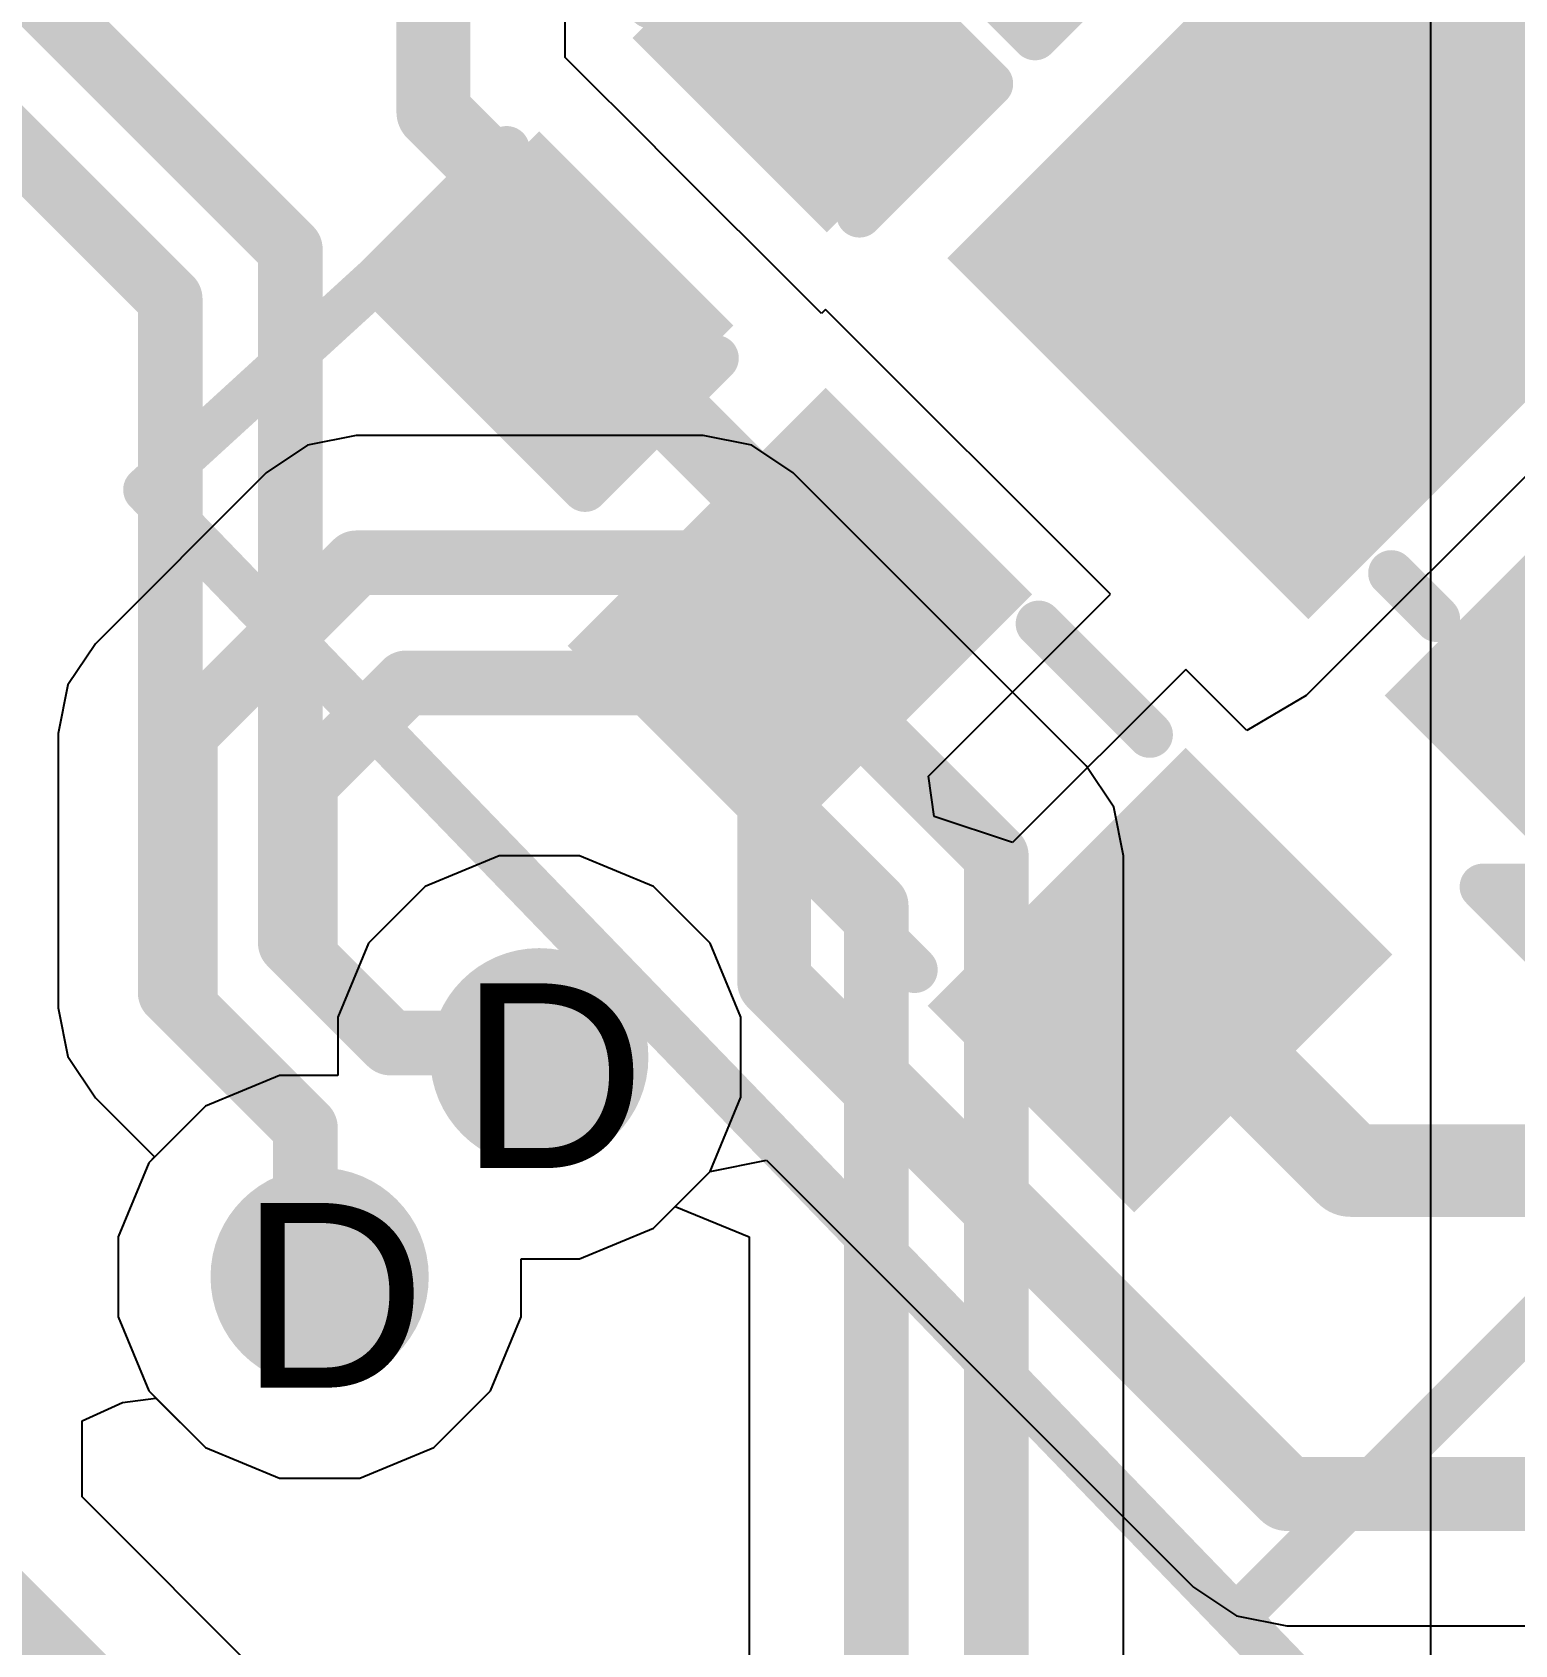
# Model space of a CAD drawing. Header units: inches. Extents: x -11 to 5428, y 0 to 5423.
# Drawn here: x 205.681 to 209.756, y 30.86 to 35.294 of the extents above; entities that cross this region are included whole.
import ezdxf

# ---------------------------------------------------------------- set-up
doc = ezdxf.new("R2010")
doc.units = ezdxf.units.IN
for name, color, linetype in [('Bottom Layer', 5, 'Continuous'), ('Drill Drawing', 1, 'Continuous'), ('GND', 16, 'Continuous'), ('PWR', 76, 'Continuous'), ('Top Layer', 1, 'Continuous'), ('Top Overlay', 2, 'Continuous'), ('Top Paste', 8, 'Continuous'), ('Top Solder', 216, 'Continuous'), ('Via Holes', 16, 'Continuous')]:
    doc.layers.add(name, color=color, linetype=linetype)
doc.styles.add('Arial', font='', dxfattribs={"height": 0.2})
doc.styles.get('Arial').set_extended_font_data('Arial')

# ---------------------------------------------------------------- blocks, each defined once
blk = doc.blocks.new('C___0402_319')
at = {"layer": 'Top Layer'}
for points in [[(-0.69846952, -0.31750508), (-0.69846952, 0.31749492), (-0.2412695199999999, 0.31749492), (-0.24126952, -0.31750508)], [(0.24129492, -0.31750508), (0.24129492, 0.31749492), (0.69849492, 0.31749492), (0.69849492, -0.31750508)]]:
    blk.add_hatch(color=1, dxfattribs=at).paths.add_polyline_path(points)
at = {"layer": 'Top Paste'}
for points in [[(-0.69846952, -0.31750508), (-0.69846952, 0.31749492), (-0.2412695199999999, 0.31749492), (-0.24126952, -0.31750508)], [(0.24129492, -0.31750508), (0.24129492, 0.31749492), (0.69849492, 0.31749492), (0.69849492, -0.31750508)]]:
    blk.add_hatch(color=8, dxfattribs=at).paths.add_polyline_path(points)
at = {"layer": 'Top Solder'}
for points in [[(-0.7584694, -0.3775049599999999), (-0.7584694, 0.3774948), (-0.18126964, 0.3774948), (-0.18126964, -0.3775049599999999)], [(0.1812950399999999, -0.3775049599999999), (0.18129504, 0.3774948), (0.7584947999999999, 0.3774948), (0.7584947999999999, -0.3775049599999999)]]:
    blk.add_hatch(color=216, dxfattribs=at).paths.add_polyline_path(points)
at = {"layer": 'Top Overlay'}
for points in [[(-0.7874127, 0.40640508, 0.127, 0.127, 0), (-0.27941778, 0.40640508, 0.127, 0.127, 0)], [(-0.7874127, 0.40640508, 0.127, 0.127, 0), (-0.7874127, -0.40641524, 0.127, 0.127, 0)], [(0.27940508, 0.40636952, 0.127, 0.127, 0), (0.78740254, 0.40636952, 0.127, 0.127, 0)], [(0.78740254, 0.40636952, 0.127, 0.127, 0), (0.78740254, -0.40637968, 0.127, 0.127, 0)], [(-0.7874127, -0.40641524, 0.127, 0.127, 0), (-0.27941778, -0.40641524, 0.127, 0.127, 0)], [(0.27940508, -0.40637968, 0.127, 0.127, 0), (0.78740254, -0.40637968, 0.127, 0.127, 0)]]:
    blk.add_lwpolyline(points, format="xyseb", dxfattribs=at)
for points in [[(-0.8191627, 0.40640508, 0.0635, 0.0635, 1), (-0.7556626999999999, 0.40640508, 0.0635, 0.0635, 1)], [(-0.8191627, 0.40640508, 0.0635, 0.0635, 1), (-0.7556626999999999, 0.40640508, 0.0635, 0.0635, 1)], [(-0.3111677799999999, 0.40640508, 0.0635, 0.0635, 1), (-0.24766778, 0.40640508, 0.0635, 0.0635, 1)], [(0.24765508, 0.40636952, 0.0635, 0.0635, 1), (0.31115508, 0.40636952, 0.0635, 0.0635, 1)], [(0.75565254, 0.40636952, 0.0635, 0.0635, 1), (0.8191525399999998, 0.40636952, 0.0635, 0.0635, 1)], [(0.75565254, 0.40636952, 0.0635, 0.0635, 1), (0.8191525399999998, 0.40636952, 0.0635, 0.0635, 1)], [(-0.8191627, -0.40641524, 0.0635, 0.0635, 1), (-0.7556626999999999, -0.40641524, 0.0635, 0.0635, 1)], [(-0.8191627, -0.40641524, 0.0635, 0.0635, 1), (-0.7556626999999999, -0.40641524, 0.0635, 0.0635, 1)], [(-0.3111677799999999, -0.40641524, 0.0635, 0.0635, 1), (-0.24766778, -0.40641524, 0.0635, 0.0635, 1)], [(0.24765508, -0.40637968, 0.0635, 0.0635, 1), (0.31115508, -0.40637968, 0.0635, 0.0635, 1)], [(0.75565254, -0.40637968, 0.0635, 0.0635, 1), (0.8191525399999998, -0.40637968, 0.0635, 0.0635, 1)], [(0.75565254, -0.40637968, 0.0635, 0.0635, 1), (0.8191525399999998, -0.40637968, 0.0635, 0.0635, 1)]]:
    blk.add_lwpolyline(points, format="xyseb", close=True, dxfattribs=at)
blk = doc.blocks.new('C___0402_326')
at = {"layer": 'Top Layer'}
for points in [[(-0.6984847599999999, -0.31752032), (-0.6984847599999999, 0.31747968), (-0.2412847599999999, 0.31747968), (-0.24128476, -0.31752032)], [(0.24131778, -0.31748476), (0.24131778, 0.31751524), (0.69851778, 0.31751524), (0.69851778, -0.31748476)]]:
    blk.add_hatch(color=1, dxfattribs=at).paths.add_polyline_path(points)
at = {"layer": 'Top Paste'}
for points in [[(-0.6984847599999999, -0.31752032), (-0.6984847599999999, 0.31747968), (-0.2412847599999999, 0.31747968), (-0.24128476, -0.31752032)], [(0.24131778, -0.31748476), (0.24131778, 0.31751524), (0.69851778, 0.31751524), (0.69851778, -0.31748476)]]:
    blk.add_hatch(color=8, dxfattribs=at).paths.add_polyline_path(points)
at = {"layer": 'Top Solder'}
for points in [[(-0.7584846399999999, -0.3775202), (-0.7584846399999999, 0.37747956), (-0.18128488, 0.37747956), (-0.18128488, -0.3775202)], [(0.1813178999999999, -0.37748464), (0.1813179, 0.37751512), (0.75851766, 0.37751512), (0.75851766, -0.37748464)]]:
    blk.add_hatch(color=216, dxfattribs=at).paths.add_polyline_path(points)
at = {"layer": 'Top Overlay'}
for points in [[(-0.7873898399999999, 0.4064254, 0.127, 0.127, 0), (-0.27939492, 0.4064254, 0.127, 0.127, 0)], [(-0.7873898399999999, 0.4064254, 0.127, 0.127, 0), (-0.7873898399999999, -0.40639492, 0.127, 0.127, 0)], [(0.27942794, 0.4063898399999999, 0.127, 0.127, 0), (0.78742286, 0.4063898399999999, 0.127, 0.127, 0)], [(0.78742286, 0.4063898399999999, 0.127, 0.127, 0), (0.7873872999999999, -0.40639492, 0.127, 0.127, 0)], [(-0.7873898399999999, -0.40639492, 0.127, 0.127, 0), (-0.27939492, -0.40639492, 0.127, 0.127, 0)], [(0.27939238, -0.40639492, 0.127, 0.127, 0), (0.7873872999999999, -0.40639492, 0.127, 0.127, 0)]]:
    blk.add_lwpolyline(points, format="xyseb", dxfattribs=at)
for points in [[(-0.8191398400000001, 0.4064254, 0.0635, 0.0635, 1), (-0.75563984, 0.4064254, 0.0635, 0.0635, 1)], [(-0.8191398400000001, 0.4064254, 0.0635, 0.0635, 1), (-0.75563984, 0.4064254, 0.0635, 0.0635, 1)], [(-0.31114492, 0.4064254, 0.0635, 0.0635, 1), (-0.24764492, 0.4064254, 0.0635, 0.0635, 1)], [(0.24767794, 0.4063898399999999, 0.0635, 0.0635, 1), (0.31117794, 0.4063898399999999, 0.0635, 0.0635, 1)], [(0.75567286, 0.4063898399999999, 0.0635, 0.0635, 1), (0.8191728599999999, 0.4063898399999999, 0.0635, 0.0635, 1)], [(0.75567286, 0.4063898399999999, 0.0635, 0.0635, 1), (0.8191728599999999, 0.4063898399999999, 0.0635, 0.0635, 1)], [(-0.8191398400000001, -0.40639492, 0.0635, 0.0635, 1), (-0.75563984, -0.40639492, 0.0635, 0.0635, 1)], [(-0.8191398400000001, -0.40639492, 0.0635, 0.0635, 1), (-0.75563984, -0.40639492, 0.0635, 0.0635, 1)], [(-0.31114492, -0.40639492, 0.0635, 0.0635, 1), (-0.24764492, -0.40639492, 0.0635, 0.0635, 1)], [(0.24764238, -0.40639492, 0.0635, 0.0635, 1), (0.31114238, -0.40639492, 0.0635, 0.0635, 1)], [(0.7556373, -0.40639492, 0.0635, 0.0635, 1), (0.8191373, -0.40639492, 0.0635, 0.0635, 1)], [(0.7556373, -0.40639492, 0.0635, 0.0635, 1), (0.8191373, -0.40639492, 0.0635, 0.0635, 1)]]:
    blk.add_lwpolyline(points, format="xyseb", close=True, dxfattribs=at)
blk = doc.blocks.new('IND_0603__1608_M_______330')
at = {"layer": 'Top Layer'}
for points in [[(-1.00001832, 0.39999031), (-0.40001952, 0.39999031), (-0.40001952, -0.40001063), (-1.00001832, -0.40001063)], [(0.40000174, 0.40002841), (1.00000054, 0.40002841), (1.00000054, -0.3999725299999999), (0.40000174, -0.3999725299999999)]]:
    blk.add_hatch(color=1, dxfattribs=at).paths.add_polyline_path(points)
at = {"layer": 'Top Paste'}
for points in [[(-1.00001832, 0.39999031), (-0.40001952, 0.39999031), (-0.40001952, -0.40001063), (-1.00001832, -0.40001063)], [(0.40000174, 0.40002841), (1.00000054, 0.40002841), (1.00000054, -0.3999725299999999), (0.40000174, -0.3999725299999999)]]:
    blk.add_hatch(color=8, dxfattribs=at).paths.add_polyline_path(points)
at = {"layer": 'Top Solder'}
for points in [[(-1.10161832, 0.50159031), (-0.29841952, 0.50159031), (-0.29841952, -0.50161063), (-1.10161832, -0.50161063)], [(0.29840174, 0.50162841), (1.10160054, 0.50162841), (1.10160054, -0.5015725299999999), (0.29840174, -0.5015725299999999)]]:
    blk.add_hatch(color=216, dxfattribs=at).paths.add_polyline_path(points)
at = {"layer": 'Top Overlay'}
for points in [[(0.22861016, 0.4571949199999999, 0.127, 0.127, 0), (-0.20319746, 0.4572304799999999, 0.127, 0.127, 0)], [(0.22861016, -0.4572127, 0.127, 0.127, 0), (-0.20319746, -0.4571746, 0.127, 0.127, 0)]]:
    blk.add_lwpolyline(points, format="xyseb", dxfattribs=at)
for points in [[(-0.23494746, 0.4572304799999999, 0.0635, 0.0635, 1), (-0.17144746, 0.4572304799999999, 0.0635, 0.0635, 1)], [(0.19686016, 0.4571949199999999, 0.0635, 0.0635, 1), (0.26036016, 0.4571949199999999, 0.0635, 0.0635, 1)], [(-0.23494746, -0.4571746, 0.0635, 0.0635, 1), (-0.17144746, -0.4571746, 0.0635, 0.0635, 1)], [(0.19686016, -0.4572127, 0.0635, 0.0635, 1), (0.26036016, -0.4572127, 0.0635, 0.0635, 1)]]:
    blk.add_lwpolyline(points, format="xyseb", close=True, dxfattribs=at)
blk = doc.blocks.new('SMD3225_4P_365')
at = {"layer": 'Top Layer'}
for points in [[(-1.79997227, 1.44999329), (-0.3999725299999999, 1.44999329), (-0.3999725299999999, 0.24999315), (-1.79997227, 0.24999315)], [(-1.79997227, -0.25000331), (-0.3999725299999999, -0.25000331), (-0.3999725299999999, -1.45000345), (-1.79997227, -1.45000345)]]:
    blk.add_hatch(color=1, dxfattribs=at).paths.add_polyline_path(points)
at = {"layer": 'Top Paste'}
for points in [[(-1.79997227, 1.44999329), (-0.3999725299999999, 1.44999329), (-0.3999725299999999, 0.24999315), (-1.79997227, 0.24999315)], [(-1.79997227, -0.25000331), (-0.3999725299999999, -0.25000331), (-0.3999725299999999, -1.45000345), (-1.79997227, -1.45000345)]]:
    blk.add_hatch(color=8, dxfattribs=at).paths.add_polyline_path(points)
at = {"layer": 'Top Solder'}
for points in [[(-1.90157227, 1.55159329), (-0.29837253, 1.55159329), (-0.29837253, 0.14839315), (-1.90157227, 0.14839315)], [(-1.90157227, -0.14840331), (-0.29837253, -0.14840331), (-0.29837253, -1.55160345), (-1.90157227, -1.55160345)]]:
    blk.add_hatch(color=216, dxfattribs=at).paths.add_polyline_path(points)
at = {"layer": 'Top Overlay'}
for points in [[(-1.651, 0.07618222, 0.127, 0.127, 0), (-1.651, -0.1016254, 0.127, 0.127, 0)], [(-2.08277206, -0.7112050799999999, 0.127, 0.127, 0), (-2.08280762, -0.9652025399999999, 0.127, 0.127, 0)], [(-2.08277206, -0.7112050799999999, 0.127, 0.127, 0), (-1.95578984, -0.8381873, 0.127, 0.127, 0)]]:
    blk.add_lwpolyline(points, format="xyseb", dxfattribs=at)
for points in [[(-1.68275, 0.07618222, 0.0635, 0.0635, 1), (-1.61925, 0.07618222, 0.0635, 0.0635, 1)], [(-1.68275, -0.1016254, 0.0635, 0.0635, 1), (-1.61925, -0.1016254, 0.0635, 0.0635, 1)], [(-2.11452206, -0.7112050799999999, 0.0635, 0.0635, 1), (-2.05102206, -0.7112050799999999, 0.0635, 0.0635, 1)], [(-2.11452206, -0.7112050799999999, 0.0635, 0.0635, 1), (-2.05102206, -0.7112050799999999, 0.0635, 0.0635, 1)]]:
    blk.add_lwpolyline(points, format="xyseb", close=True, dxfattribs=at)

msp = doc.modelspace()

# ---------------------------------------------------------------- hatches: boundary and pattern name
at = {"layer": 'Bottom Layer'}
h = msp.add_hatch(color=5, dxfattribs=at)
edge = h.paths.add_edge_path()
edge.add_arc((207.07444742, 32.47584817999999), 0.2999994, 0, 360)
h = msp.add_hatch(color=5, dxfattribs=at)
edge = h.paths.add_edge_path()
edge.add_arc((206.4705802, 31.87198096), 0.2999994, 0, 360)
at = {"layer": 'GND'}
h = msp.add_hatch(color=16, dxfattribs=at)
edge = h.paths.add_edge_path()
edge.add_arc((207.07444742, 32.47584817999999), 0.2999994, 0, 360)
h = msp.add_hatch(color=16, dxfattribs=at)
edge = h.paths.add_edge_path()
edge.add_arc((206.4705802, 31.87198096), 0.2999994, 0, 360)
at = {"layer": 'PWR'}
h = msp.add_hatch(color=76, dxfattribs=at)
edge = h.paths.add_edge_path()
edge.add_arc((207.07444742, 32.47584817999999), 0.2999994, 0, 360)
h = msp.add_hatch(color=76, dxfattribs=at)
edge = h.paths.add_edge_path()
edge.add_arc((206.4705802, 31.87198096), 0.2999994, 0, 360)
at = {"layer": 'Top Layer'}
h = msp.add_hatch(color=1, dxfattribs=at)
edge = h.paths.add_edge_path()
edge.add_arc((207.07444742, 32.47584817999999), 0.2999994, 0, 360)
h = msp.add_hatch(color=1, dxfattribs=at)
edge = h.paths.add_edge_path()
edge.add_arc((206.4705802, 31.87198096), 0.2999994, 0, 360)
at = {"layer": 'Via Holes'}
h = msp.add_hatch(color=7, dxfattribs=at)
edge = h.paths.add_edge_path()
edge.add_arc((207.07444742, 32.47584817999999), 0.1499997, 0, 360)
h = msp.add_hatch(color=7, dxfattribs=at)
edge = h.paths.add_edge_path()
edge.add_arc((206.4705802, 31.87198096), 0.1499997, 0, 360)

# ---------------------------------------------------------------- linework, layer by layer
at = {"layer": 'Bottom Layer'}
for p, q in [((206.43720968, 34.15834672), (206.32378344, 34.08256074)), ((206.57100164, 34.18496338), (206.43720968, 34.15834672)), ((206.57101434, 34.18496084), (206.57100164, 34.18496338)), ((207.52523392, 34.18496084), (206.57101434, 34.18496084)), ((207.65902842, 34.15834672), (207.52523392, 34.18496084)), ((207.77245212, 34.08256074), (207.65902842, 34.15834672)), ((206.32377836, 34.08255312), (205.8541222, 33.6128995)), ((206.32378344, 34.08256074), (206.32377836, 34.08255312)), ((208.57802836, 33.27698196), (207.77245212, 34.08256074)), ((205.8541222, 33.6128995), (205.77833622, 33.4994758)), ((205.77833622, 33.4994758), (205.7517221, 33.3656813)), ((205.7517221, 33.3656813), (205.7517221, 32.61160102)), ((208.57803598, 33.27697688), (208.57802836, 33.27698196)), ((208.65382196, 33.16355064), (208.57803598, 33.27697688)), ((208.68043862, 33.02975868), (208.65382196, 33.16355064)), ((208.68043608, 33.02974598), (208.68043862, 33.02975868)), ((208.68043608, 30.08922608), (208.68043608, 33.02974598)), ((205.7517221, 32.61160102), (205.77833622, 32.47780652)), ((205.77833622, 32.47780652), (205.8541222, 32.36438282)), ((205.8541222, 32.36438282), (206.01681682, 32.20169074)), ((206.01681682, 32.20169074), (206.0009215, 32.18579542)), ((206.0009215, 32.18579542), (205.9165808, 31.98217886)), ((207.38826188, 32.00618948), (207.44779948, 32.06572708)), ((207.44779948, 32.06572708), (207.65099948, 31.98155655999999)), ((205.9165808, 31.98217886), (205.9165808, 31.76178306)), ((207.18464532, 31.92184878), (207.38826188, 32.00618948)), ((207.65099948, 31.98155655999999), (207.65099948, 30.37080286)), ((207.0245796, 31.76178306), (207.0245796, 31.92184878)), ((207.0245796, 31.92184878), (207.18464532, 31.92184878)), ((205.9165808, 31.76178306), (206.0009215, 31.5581665)), ((206.9402389, 31.5581665), (207.0245796, 31.76178306)), ((206.0009215, 31.5581665), (206.15676574, 31.40232226)), ((206.78439466, 31.40232226), (206.9402389, 31.5581665)), ((206.15676574, 31.40232226), (206.3603823, 31.31798156)), ((206.5807781, 31.31798156), (206.78439466, 31.40232226)), ((206.3603823, 31.31798156), (206.5807781, 31.31798156))]:
    msp.add_line(p, q, dxfattribs=at)
for points in [[(206.1013404, 33.3656813, 0.1778, 0.1778, 0), (206.57100164, 33.83534253999999, 0.1778, 0.1778, 0)], [(206.57100164, 33.83534253999999, 0.1778, 0.1778, 0), (207.52523392, 33.83534253999999, 0.1778, 0.1778, 0)], [(207.52523392, 33.83534253999999, 0.1778, 0.1778, 0), (208.33081778, 33.02975868, 0.1778, 0.1778, 0)], [(206.4315404, 33.22890992, 0.1778, 0.1778, 0), (206.70777302, 33.50514254, 0.1778, 0.1778, 0)], [(206.70777302, 33.50514254, 0.1778, 0.1778, 0), (207.38846254, 33.50514254, 0.1778, 0.1778, 0)], [(207.38846254, 33.50514254, 0.1778, 0.1778, 0), (207.49261778, 33.4009873, 0.1778, 0.1778, 0)], [(207.49261778, 33.40098476, 0.1778, 0.1778, 0), (207.49261778, 33.4009873, 0.1778, 0.1778, 0)], [(207.49261778, 33.40098476, 0.1778, 0.1778, 0), (208.00061778, 32.8929873, 0.1778, 0.1778, 0)], [(206.1013404, 32.61160102, 0.1778, 0.1778, 0), (206.1013404, 33.3656813, 0.1778, 0.1778, 0)], [(206.4315404, 32.7483724, 0.1778, 0.1778, 0), (206.4315404, 33.22890992, 0.1778, 0.1778, 0)], [(208.33081778, 30.08921338, 0.1778, 0.1778, 0), (208.33081778, 33.02975868, 0.1778, 0.1778, 0)], [(208.00061778, 30.22598476, 0.1778, 0.1778, 0), (208.00061778, 32.8929873, 0.1778, 0.1778, 0)], [(206.4315404, 32.7483724, 0.1778, 0.1778, 0), (206.66503244, 32.51488036, 0.1778, 0.1778, 0)], [(206.1013404, 32.61160102, 0.1778, 0.1778, 0), (206.43154802, 32.2813934, 0.1778, 0.1778, 0)], [(206.66503244, 32.51488036, 0.1778, 0.1778, 0), (207.03541524, 32.51488036, 0.1778, 0.1778, 0)], [(207.03541524, 32.51488036, 0.1778, 0.1778, 0), (207.07444742, 32.47584817999999, 0.1778, 0.1778, 0)], [(206.43154802, 31.91101314, 0.1778, 0.1778, 0), (206.43154802, 32.2813934, 0.1778, 0.1778, 0)], [(206.43154802, 31.91101314, 0.1778, 0.1778, 0), (206.4705802, 31.87198096, 0.1778, 0.1778, 0)]]:
    msp.add_lwpolyline(points, format="xyseb", dxfattribs=at)
for points in [[(206.52655164, 33.83534253999999, 0.08889999999999999, 0.08889999999999999, 1), (206.61545164, 33.83534253999999, 0.08889999999999999, 0.08889999999999999, 1)], [(206.52655164, 33.83534253999999, 0.08889999999999999, 0.08889999999999999, 1), (206.61545164, 33.83534253999999, 0.08889999999999999, 0.08889999999999999, 1)], [(207.48078392, 33.83534253999999, 0.08889999999999999, 0.08889999999999999, 1), (207.56968392, 33.83534253999999, 0.08889999999999999, 0.08889999999999999, 1)], [(207.48078392, 33.83534253999999, 0.08889999999999999, 0.08889999999999999, 1), (207.56968392, 33.83534253999999, 0.08889999999999999, 0.08889999999999999, 1)], [(206.66332302, 33.50514254, 0.08889999999999999, 0.08889999999999999, 1), (206.75222302, 33.50514254, 0.08889999999999999, 0.08889999999999999, 1)], [(206.66332302, 33.50514254, 0.08889999999999999, 0.08889999999999999, 1), (206.75222302, 33.50514254, 0.08889999999999999, 0.08889999999999999, 1)], [(207.34401254, 33.50514254, 0.08889999999999999, 0.08889999999999999, 1), (207.43291254, 33.50514254, 0.08889999999999999, 0.08889999999999999, 1)], [(207.34401254, 33.50514254, 0.08889999999999999, 0.08889999999999999, 1), (207.43291254, 33.50514254, 0.08889999999999999, 0.08889999999999999, 1)], [(207.44816778, 33.4009873, 0.08889999999999999, 0.08889999999999999, 1), (207.53706778, 33.4009873, 0.08889999999999999, 0.08889999999999999, 1)], [(207.44816778, 33.4009873, 0.08889999999999999, 0.08889999999999999, 1), (207.53706778, 33.4009873, 0.08889999999999999, 0.08889999999999999, 1)], [(207.44816778, 33.40098476, 0.08889999999999999, 0.08889999999999999, 1), (207.53706778, 33.40098476, 0.08889999999999999, 0.08889999999999999, 1)], [(207.44816778, 33.40098476, 0.08889999999999999, 0.08889999999999999, 1), (207.53706778, 33.40098476, 0.08889999999999999, 0.08889999999999999, 1)], [(206.0568904, 33.3656813, 0.08889999999999999, 0.08889999999999999, 1), (206.1457904, 33.3656813, 0.08889999999999999, 0.08889999999999999, 1)], [(206.0568904, 33.3656813, 0.08889999999999999, 0.08889999999999999, 1), (206.1457904, 33.3656813, 0.08889999999999999, 0.08889999999999999, 1)], [(206.3870904, 33.22890992, 0.08889999999999999, 0.08889999999999999, 1), (206.4759904, 33.22890992, 0.08889999999999999, 0.08889999999999999, 1)], [(206.3870904, 33.22890992, 0.08889999999999999, 0.08889999999999999, 1), (206.4759904, 33.22890992, 0.08889999999999999, 0.08889999999999999, 1)], [(208.28636778, 33.02975868, 0.08889999999999999, 0.08889999999999999, 1), (208.37526778, 33.02975868, 0.08889999999999999, 0.08889999999999999, 1)], [(208.28636778, 33.02975868, 0.08889999999999999, 0.08889999999999999, 1), (208.37526778, 33.02975868, 0.08889999999999999, 0.08889999999999999, 1)], [(207.95616778, 32.8929873, 0.08889999999999999, 0.08889999999999999, 1), (208.04506778, 32.8929873, 0.08889999999999999, 0.08889999999999999, 1)], [(207.95616778, 32.8929873, 0.08889999999999999, 0.08889999999999999, 1), (208.04506778, 32.8929873, 0.08889999999999999, 0.08889999999999999, 1)], [(206.3870904, 32.7483724, 0.08889999999999999, 0.08889999999999999, 1), (206.4759904, 32.7483724, 0.08889999999999999, 0.08889999999999999, 1)], [(206.3870904, 32.7483724, 0.08889999999999999, 0.08889999999999999, 1), (206.4759904, 32.7483724, 0.08889999999999999, 0.08889999999999999, 1)], [(206.0568904, 32.61160102, 0.08889999999999999, 0.08889999999999999, 1), (206.1457904, 32.61160102, 0.08889999999999999, 0.08889999999999999, 1)], [(206.0568904, 32.61160102, 0.08889999999999999, 0.08889999999999999, 1), (206.1457904, 32.61160102, 0.08889999999999999, 0.08889999999999999, 1)], [(206.62058244, 32.51488036, 0.08889999999999999, 0.08889999999999999, 1), (206.70948244, 32.51488036, 0.08889999999999999, 0.08889999999999999, 1)], [(206.62058244, 32.51488036, 0.08889999999999999, 0.08889999999999999, 1), (206.70948244, 32.51488036, 0.08889999999999999, 0.08889999999999999, 1)], [(206.99096524, 32.51488036, 0.08889999999999999, 0.08889999999999999, 1), (207.07986524, 32.51488036, 0.08889999999999999, 0.08889999999999999, 1)], [(206.99096524, 32.51488036, 0.08889999999999999, 0.08889999999999999, 1), (207.07986524, 32.51488036, 0.08889999999999999, 0.08889999999999999, 1)], [(207.02999742, 32.47584817999999, 0.08889999999999999, 0.08889999999999999, 1), (207.11889742, 32.47584817999999, 0.08889999999999999, 0.08889999999999999, 1)], [(206.38709802, 32.2813934, 0.08889999999999999, 0.08889999999999999, 1), (206.47599802, 32.2813934, 0.08889999999999999, 0.08889999999999999, 1)], [(206.38709802, 32.2813934, 0.08889999999999999, 0.08889999999999999, 1), (206.47599802, 32.2813934, 0.08889999999999999, 0.08889999999999999, 1)], [(206.38709802, 31.91101314, 0.08889999999999999, 0.08889999999999999, 1), (206.47599802, 31.91101314, 0.08889999999999999, 0.08889999999999999, 1)], [(206.38709802, 31.91101314, 0.08889999999999999, 0.08889999999999999, 1), (206.47599802, 31.91101314, 0.08889999999999999, 0.08889999999999999, 1)], [(206.4261302, 31.87198096, 0.08889999999999999, 0.08889999999999999, 1), (206.5150302, 31.87198096, 0.08889999999999999, 0.08889999999999999, 1)]]:
    msp.add_lwpolyline(points, format="xyseb", close=True, dxfattribs=at)
at = {"layer": 'GND'}
for p, q in [((206.96424952, 33.02984757999999), (206.76063296, 32.94550688)), ((207.18464532, 33.02984757999999), (206.96424952, 33.02984757999999)), ((207.38826188, 32.94550688), (207.18464532, 33.02984757999999)), ((206.76063296, 32.94550688), (206.60478872, 32.78966264)), ((207.54410612, 32.78966264), (207.38826188, 32.94550688)), ((206.60478872, 32.78966264), (206.52044802, 32.58604608)), ((207.62844682, 32.58604608), (207.54410612, 32.78966264)), ((206.52044802, 32.58604608), (206.52044802, 32.42598036)), ((207.62844682, 32.36565028), (207.62844682, 32.58604608)), ((206.3603823, 32.42598036), (206.15676574, 32.34163966)), ((206.52044802, 32.42598036), (206.3603823, 32.42598036)), ((206.15676574, 32.34163966), (206.0009215, 32.18579542)), ((207.54410612, 32.16203372), (207.62844682, 32.36565028)), ((206.0009215, 32.18579542), (205.9165808, 31.98217886)), ((207.38826188, 32.00618948), (207.54410612, 32.16203372)), ((205.9165808, 31.98217886), (205.9165808, 31.76178306)), ((207.18464532, 31.92184878), (207.38826188, 32.00618948)), ((207.0245796, 31.76178306), (207.0245796, 31.92184878)), ((207.0245796, 31.92184878), (207.18464532, 31.92184878)), ((205.9165808, 31.76178306), (206.0009215, 31.5581665)), ((206.9402389, 31.5581665), (207.0245796, 31.76178306)), ((206.0009215, 31.5581665), (206.15676574, 31.40232226)), ((206.78439466, 31.40232226), (206.9402389, 31.5581665)), ((206.15676574, 31.40232226), (206.3603823, 31.31798156)), ((206.5807781, 31.31798156), (206.78439466, 31.40232226)), ((206.3603823, 31.31798156), (206.5807781, 31.31798156))]:
    msp.add_line(p, q, dxfattribs=at)
at = {"layer": 'PWR'}
for p, q in [((209.5246127, 36.35995268), (209.5246127, 30.2006127)), ((206.96424952, 33.02984757999999), (206.76063296, 32.94550688)), ((207.18464532, 33.02984757999999), (206.96424952, 33.02984757999999)), ((207.38826188, 32.94550688), (207.18464532, 33.02984757999999)), ((206.76063296, 32.94550688), (206.60478872, 32.78966264)), ((207.54410612, 32.78966264), (207.38826188, 32.94550688)), ((206.60478872, 32.78966264), (206.52044802, 32.58604608)), ((207.62844682, 32.58604608), (207.54410612, 32.78966264)), ((206.52044802, 32.58604608), (206.52044802, 32.42598036)), ((207.62844682, 32.36565028), (207.62844682, 32.58604608)), ((206.3603823, 32.42598036), (206.15676574, 32.34163966)), ((206.52044802, 32.42598036), (206.3603823, 32.42598036)), ((206.15676574, 32.34163966), (206.0009215, 32.18579542)), ((207.54410612, 32.16203372), (207.62844682, 32.36565028)), ((206.0009215, 32.18579542), (205.9165808, 31.98217886)), ((207.38826188, 32.00618948), (207.54410612, 32.16203372)), ((205.9165808, 31.98217886), (205.9165808, 31.76178306)), ((207.18464532, 31.92184878), (207.38826188, 32.00618948)), ((207.0245796, 31.76178306), (207.0245796, 31.92184878)), ((207.0245796, 31.92184878), (207.18464532, 31.92184878)), ((205.9165808, 31.76178306), (206.0009215, 31.5581665)), ((206.9402389, 31.5581665), (207.0245796, 31.76178306)), ((206.0009215, 31.5581665), (206.15676574, 31.40232226)), ((206.78439466, 31.40232226), (206.9402389, 31.5581665)), ((206.15676574, 31.40232226), (206.3603823, 31.31798156)), ((206.5807781, 31.31798156), (206.78439466, 31.40232226)), ((206.3603823, 31.31798156), (206.5807781, 31.31798156))]:
    msp.add_line(p, q, dxfattribs=at)
at = {"layer": 'Top Layer'}
for p, q in [((207.14588746, 35.22493336), (207.14588746, 36.06216054)), ((207.3936543, 34.97716398), (207.14588746, 35.22493336)), ((207.39366192, 34.9771589), (207.3936543, 34.97716398)), ((207.39424104, 34.97629276), (207.39366192, 34.9771589)), ((207.85000086, 34.52053294), (207.39424104, 34.97629276)), ((207.86157056, 34.53210517999999), (207.85000086, 34.52053294)), ((208.64504372, 33.74863202), (207.86157056, 34.53210517999999)), ((210.16927486, 34.45717264), (209.18271346, 33.47061378)), ((208.14485676, 33.24844505999999), (208.64504372, 33.74863202)), ((208.85156096, 33.54217066), (208.3754151, 33.06602479999999)), ((209.01938892, 33.3743427), (208.85156096, 33.54217066)), ((209.18271346, 33.47061378), (209.01938892, 33.3743427)), ((208.16020852, 33.13818874), (208.14485676, 33.24844505999999)), ((208.3754151, 33.06602479999999), (208.16020852, 33.13818874)), ((207.54410358, 32.16203118), (207.69888356, 32.19281852)), ((207.69888356, 32.19281852), (208.87334908, 31.01835554)), ((207.38826188, 32.00618948), (207.54410358, 32.16203118)), ((207.18464532, 31.92184878), (207.38826188, 32.00618948)), ((207.0245796, 31.76178306), (207.0245796, 31.92184878)), ((207.0245796, 31.92184878), (207.18464532, 31.92184878)), ((206.9402389, 31.5581665), (207.0245796, 31.76178306)), ((205.81732776, 31.4762642), (205.9289633, 31.52606344)), ((205.9289633, 31.52606344), (206.02052776, 31.53856024)), ((206.02052776, 31.53856024), (206.15676574, 31.40232226)), ((206.78439466, 31.40232226), (206.9402389, 31.5581665)), ((205.81732776, 31.2669809), (205.81732776, 31.4762642)), ((206.15676574, 31.40232226), (206.3603823, 31.31798156)), ((206.5807781, 31.31798156), (206.78439466, 31.40232226)), ((206.3603823, 31.31798156), (206.5807781, 31.31798156)), ((206.35236606, 30.7319426), (205.81732776, 31.2669809)), ((208.87334908, 31.01835554), (208.87335416, 31.01834792)), ((208.87335416, 31.01834792), (208.99097902, 30.93975524)), ((208.99097902, 30.93975524), (209.12972906, 30.91215306)), ((209.12972906, 30.91215306), (209.12974176, 30.9121556)), ((209.12974176, 30.9121556), (210.57298246, 30.9121556))]:
    msp.add_line(p, q, dxfattribs=at)
for points in [[(206.78332024, 35.07475078, 0.2032, 0.2032, 0), (206.78332024, 36.06217324, 0.2032, 0.2032, 0)], [(205.37182954, 35.71566136, 0.1778, 0.1778, 0), (206.19655738, 34.89093352, 0.1778, 0.1778, 0)], [(205.04162954, 35.57888998, 0.1778, 0.1778, 0), (206.059786, 34.56073352, 0.1778, 0.1778, 0)], [(206.78332024, 35.07475078, 0.2032, 0.2032, 0), (207.13728702, 34.72078399999999, 0.2032, 0.2032, 0)], [(206.19655738, 34.89093352, 0.1778, 0.1778, 0), (206.19655992, 34.89093352, 0.1778, 0.1778, 0)], [(206.19655992, 34.89093352, 0.1778, 0.1778, 0), (206.38998854, 34.6975049, 0.1778, 0.1778, 0)], [(207.13728702, 34.55068528, 0.2032, 0.2032, 0), (207.13728702, 34.72078399999999, 0.2032, 0.2032, 0)], [(206.38998854, 32.78992426, 0.1778, 0.1778, 0), (206.38998854, 34.6975049, 0.1778, 0.1778, 0)], [(206.059786, 34.56073352, 0.1778, 0.1778, 0), (206.05978854, 34.56073352, 0.1778, 0.1778, 0)], [(206.05978854, 32.65315288, 0.1778, 0.1778, 0), (206.05978854, 34.56073352, 0.1778, 0.1778, 0)], [(207.13728702, 34.55068528, 0.2032, 0.2032, 0), (207.79087474, 33.89709756, 0.2032, 0.2032, 0)], [(207.79087474, 33.67792604, 0.2032, 0.2032, 0), (207.79087474, 33.89709756, 0.2032, 0.2032, 0)], [(207.72016368, 33.60721497999999, 0.2032, 0.2032, 0), (207.79087474, 33.67792604, 0.2032, 0.2032, 0)], [(207.72016368, 33.32663388, 0.2032, 0.2032, 0), (207.72016368, 33.60721497999999, 0.2032, 0.2032, 0)], [(207.72016368, 33.32663388, 0.2032, 0.2032, 0), (207.72016622, 33.32663134, 0.2032, 0.2032, 0)], [(207.72016622, 32.68428566, 0.2032, 0.2032, 0), (207.72016622, 33.32663134, 0.2032, 0.2032, 0)], [(206.38998854, 32.78992426, 0.1778, 0.1778, 0), (206.66503244, 32.51488036, 0.1778, 0.1778, 0)], [(208.7808245, 32.68797627999999, 0.254, 0.254, 0), (208.78082704, 32.68797627999999, 0.254, 0.254, 0)], [(208.78082704, 32.68797627999999, 0.254, 0.254, 0), (209.30492048, 32.16388284, 0.254, 0.254, 0)], [(207.72016622, 32.68428566, 0.2032, 0.2032, 0), (209.12972906, 31.27472281999999, 0.2032, 0.2032, 0)], [(206.05978854, 32.65315288, 0.1778, 0.1778, 0), (206.43154802, 32.2813934, 0.1778, 0.1778, 0)], [(206.66503244, 32.51488036, 0.1778, 0.1778, 0), (207.03541524, 32.51488036, 0.1778, 0.1778, 0)], [(207.03541524, 32.51488036, 0.1778, 0.1778, 0), (207.07444742, 32.47584817999999, 0.1778, 0.1778, 0)], [(206.43154802, 31.91101314, 0.1778, 0.1778, 0), (206.43154802, 32.2813934, 0.1778, 0.1778, 0)], [(209.30492048, 32.16388284, 0.254, 0.254, 0), (212.65547512, 32.16388284, 0.254, 0.254, 0)], [(206.43154802, 31.91101314, 0.1778, 0.1778, 0), (206.4705802, 31.87198096, 0.1778, 0.1778, 0)], [(209.12972906, 31.27472281999999, 0.2032, 0.2032, 0), (210.9938884, 31.27472281999999, 0.2032, 0.2032, 0)], [(205.46770946, 31.1221628, 0.1778, 0.1778, 0), (206.20754796, 30.3823243, 0.1778, 0.1778, 0)]]:
    msp.add_lwpolyline(points, format="xyseb", dxfattribs=at)
for points in [[(206.73252024, 35.07475078, 0.1016, 0.1016, 1), (206.83412024, 35.07475078, 0.1016, 0.1016, 1)], [(206.73252024, 35.07475078, 0.1016, 0.1016, 1), (206.83412024, 35.07475078, 0.1016, 0.1016, 1)], [(206.15210738, 34.89093352, 0.08889999999999999, 0.08889999999999999, 1), (206.24100738, 34.89093352, 0.08889999999999999, 0.08889999999999999, 1)], [(206.15210738, 34.89093352, 0.08889999999999999, 0.08889999999999999, 1), (206.24100738, 34.89093352, 0.08889999999999999, 0.08889999999999999, 1)], [(206.15210992, 34.89093352, 0.08889999999999999, 0.08889999999999999, 1), (206.24100992, 34.89093352, 0.08889999999999999, 0.08889999999999999, 1)], [(206.15210992, 34.89093352, 0.08889999999999999, 0.08889999999999999, 1), (206.24100992, 34.89093352, 0.08889999999999999, 0.08889999999999999, 1)], [(207.08648702, 34.72078399999999, 0.1016, 0.1016, 1), (207.18808702, 34.72078399999999, 0.1016, 0.1016, 1)], [(207.08648702, 34.72078399999999, 0.1016, 0.1016, 1), (207.18808702, 34.72078399999999, 0.1016, 0.1016, 1)], [(206.34553854, 34.6975049, 0.08889999999999999, 0.08889999999999999, 1), (206.43443854, 34.6975049, 0.08889999999999999, 0.08889999999999999, 1)], [(206.34553854, 34.6975049, 0.08889999999999999, 0.08889999999999999, 1), (206.43443854, 34.6975049, 0.08889999999999999, 0.08889999999999999, 1)], [(206.015336, 34.56073352, 0.08889999999999999, 0.08889999999999999, 1), (206.104236, 34.56073352, 0.08889999999999999, 0.08889999999999999, 1)], [(206.015336, 34.56073352, 0.08889999999999999, 0.08889999999999999, 1), (206.104236, 34.56073352, 0.08889999999999999, 0.08889999999999999, 1)], [(206.01533854, 34.56073352, 0.08889999999999999, 0.08889999999999999, 1), (206.10423854, 34.56073352, 0.08889999999999999, 0.08889999999999999, 1)], [(206.01533854, 34.56073352, 0.08889999999999999, 0.08889999999999999, 1), (206.10423854, 34.56073352, 0.08889999999999999, 0.08889999999999999, 1)], [(207.08648702, 34.55068528, 0.1016, 0.1016, 1), (207.18808702, 34.55068528, 0.1016, 0.1016, 1)], [(207.08648702, 34.55068528, 0.1016, 0.1016, 1), (207.18808702, 34.55068528, 0.1016, 0.1016, 1)], [(207.74007474, 33.89709756, 0.1016, 0.1016, 1), (207.84167474, 33.89709756, 0.1016, 0.1016, 1)], [(207.74007474, 33.89709756, 0.1016, 0.1016, 1), (207.84167474, 33.89709756, 0.1016, 0.1016, 1)], [(207.74007474, 33.67792604, 0.1016, 0.1016, 1), (207.84167474, 33.67792604, 0.1016, 0.1016, 1)], [(207.74007474, 33.67792604, 0.1016, 0.1016, 1), (207.84167474, 33.67792604, 0.1016, 0.1016, 1)], [(207.66936368, 33.60721497999999, 0.1016, 0.1016, 1), (207.77096368, 33.60721497999999, 0.1016, 0.1016, 1)], [(207.66936368, 33.60721497999999, 0.1016, 0.1016, 1), (207.77096368, 33.60721497999999, 0.1016, 0.1016, 1)], [(207.66936368, 33.32663388, 0.1016, 0.1016, 1), (207.77096368, 33.32663388, 0.1016, 0.1016, 1)], [(207.66936368, 33.32663388, 0.1016, 0.1016, 1), (207.77096368, 33.32663388, 0.1016, 0.1016, 1)], [(207.66936622, 33.32663134, 0.1016, 0.1016, 1), (207.77096622, 33.32663134, 0.1016, 0.1016, 1)], [(207.66936622, 33.32663134, 0.1016, 0.1016, 1), (207.77096622, 33.32663134, 0.1016, 0.1016, 1)], [(206.34553854, 32.78992426, 0.08889999999999999, 0.08889999999999999, 1), (206.43443854, 32.78992426, 0.08889999999999999, 0.08889999999999999, 1)], [(206.34553854, 32.78992426, 0.08889999999999999, 0.08889999999999999, 1), (206.43443854, 32.78992426, 0.08889999999999999, 0.08889999999999999, 1)], [(208.7173245, 32.68797627999999, 0.127, 0.127, 1), (208.8443245, 32.68797627999999, 0.127, 0.127, 1)], [(208.71732704, 32.68797627999999, 0.127, 0.127, 1), (208.84432704, 32.68797627999999, 0.127, 0.127, 1)], [(208.71732704, 32.68797627999999, 0.127, 0.127, 1), (208.84432704, 32.68797627999999, 0.127, 0.127, 1)], [(207.66936622, 32.68428566, 0.1016, 0.1016, 1), (207.77096622, 32.68428566, 0.1016, 0.1016, 1)], [(207.66936622, 32.68428566, 0.1016, 0.1016, 1), (207.77096622, 32.68428566, 0.1016, 0.1016, 1)], [(206.01533854, 32.65315288, 0.08889999999999999, 0.08889999999999999, 1), (206.10423854, 32.65315288, 0.08889999999999999, 0.08889999999999999, 1)], [(206.01533854, 32.65315288, 0.08889999999999999, 0.08889999999999999, 1), (206.10423854, 32.65315288, 0.08889999999999999, 0.08889999999999999, 1)], [(206.62058244, 32.51488036, 0.08889999999999999, 0.08889999999999999, 1), (206.70948244, 32.51488036, 0.08889999999999999, 0.08889999999999999, 1)], [(206.62058244, 32.51488036, 0.08889999999999999, 0.08889999999999999, 1), (206.70948244, 32.51488036, 0.08889999999999999, 0.08889999999999999, 1)], [(206.99096524, 32.51488036, 0.08889999999999999, 0.08889999999999999, 1), (207.07986524, 32.51488036, 0.08889999999999999, 0.08889999999999999, 1)], [(206.99096524, 32.51488036, 0.08889999999999999, 0.08889999999999999, 1), (207.07986524, 32.51488036, 0.08889999999999999, 0.08889999999999999, 1)], [(207.02999742, 32.47584817999999, 0.08889999999999999, 0.08889999999999999, 1), (207.11889742, 32.47584817999999, 0.08889999999999999, 0.08889999999999999, 1)], [(206.38709802, 32.2813934, 0.08889999999999999, 0.08889999999999999, 1), (206.47599802, 32.2813934, 0.08889999999999999, 0.08889999999999999, 1)], [(206.38709802, 32.2813934, 0.08889999999999999, 0.08889999999999999, 1), (206.47599802, 32.2813934, 0.08889999999999999, 0.08889999999999999, 1)], [(209.24142048, 32.16388284, 0.127, 0.127, 1), (209.36842048, 32.16388284, 0.127, 0.127, 1)], [(209.24142048, 32.16388284, 0.127, 0.127, 1), (209.36842048, 32.16388284, 0.127, 0.127, 1)], [(206.38709802, 31.91101314, 0.08889999999999999, 0.08889999999999999, 1), (206.47599802, 31.91101314, 0.08889999999999999, 0.08889999999999999, 1)], [(206.38709802, 31.91101314, 0.08889999999999999, 0.08889999999999999, 1), (206.47599802, 31.91101314, 0.08889999999999999, 0.08889999999999999, 1)], [(206.4261302, 31.87198096, 0.08889999999999999, 0.08889999999999999, 1), (206.5150302, 31.87198096, 0.08889999999999999, 0.08889999999999999, 1)], [(209.07892906, 31.27472281999999, 0.1016, 0.1016, 1), (209.18052906, 31.27472281999999, 0.1016, 0.1016, 1)], [(209.07892906, 31.27472281999999, 0.1016, 0.1016, 1), (209.18052906, 31.27472281999999, 0.1016, 0.1016, 1)]]:
    msp.add_lwpolyline(points, format="xyseb", close=True, dxfattribs=at)
at = {"layer": 'Top Overlay'}
for points in [[(208.9896379, 30.9347235, 0.127, 0.127, 0), (214.0378371, 35.9829227, 0.127, 0.127, 0)], [(205.9940127, 34.03601269999999, 0.127, 0.127, 0), (206.6254059, 34.6135579, 0.127, 0.127, 0)], [(205.9940127, 34.03601269999999, 0.127, 0.127, 0), (210.3329423, 29.5440735, 0.127, 0.127, 0)]]:
    msp.add_lwpolyline(points, format="xyseb", dxfattribs=at)
for points in [[(206.5936559, 34.6135579, 0.0635, 0.0635, 1), (206.6571559, 34.6135579, 0.0635, 0.0635, 1)], [(205.9622627, 34.03601269999999, 0.0635, 0.0635, 1), (206.0257627, 34.03601269999999, 0.0635, 0.0635, 1)], [(205.9622627, 34.03601269999999, 0.0635, 0.0635, 1), (206.0257627, 34.03601269999999, 0.0635, 0.0635, 1)], [(208.9578879, 30.9347235, 0.0635, 0.0635, 1), (209.0213879, 30.9347235, 0.0635, 0.0635, 1)]]:
    msp.add_lwpolyline(points, format="xyseb", close=True, dxfattribs=at)

# ---------------------------------------------------------------- block references
for name, p, rotation in [('SMD3225_4P_365', (210.63791502, 34.92016384), 45), ('C___0402_326', (208.706339, 36.12469534), 45), ('C___0402_319', (207.4695622, 34.88297061999999), 45), ('IND_0603__1608_M_______330', (208.2858547, 33.1829664), 135)]:
    msp.add_blockref(name, p, dxfattribs=dict(rotation=rotation))

# ---------------------------------------------------------------- texts
at = {"layer": 'Drill Drawing', "style": 'Arial'}
for p in [(206.85436912, 32.171132), (206.2505019, 31.56726478)]:
    msp.add_text('D', height=0.508, dxfattribs=at).set_placement(p)

doc.saveas('drawing.dxf')
